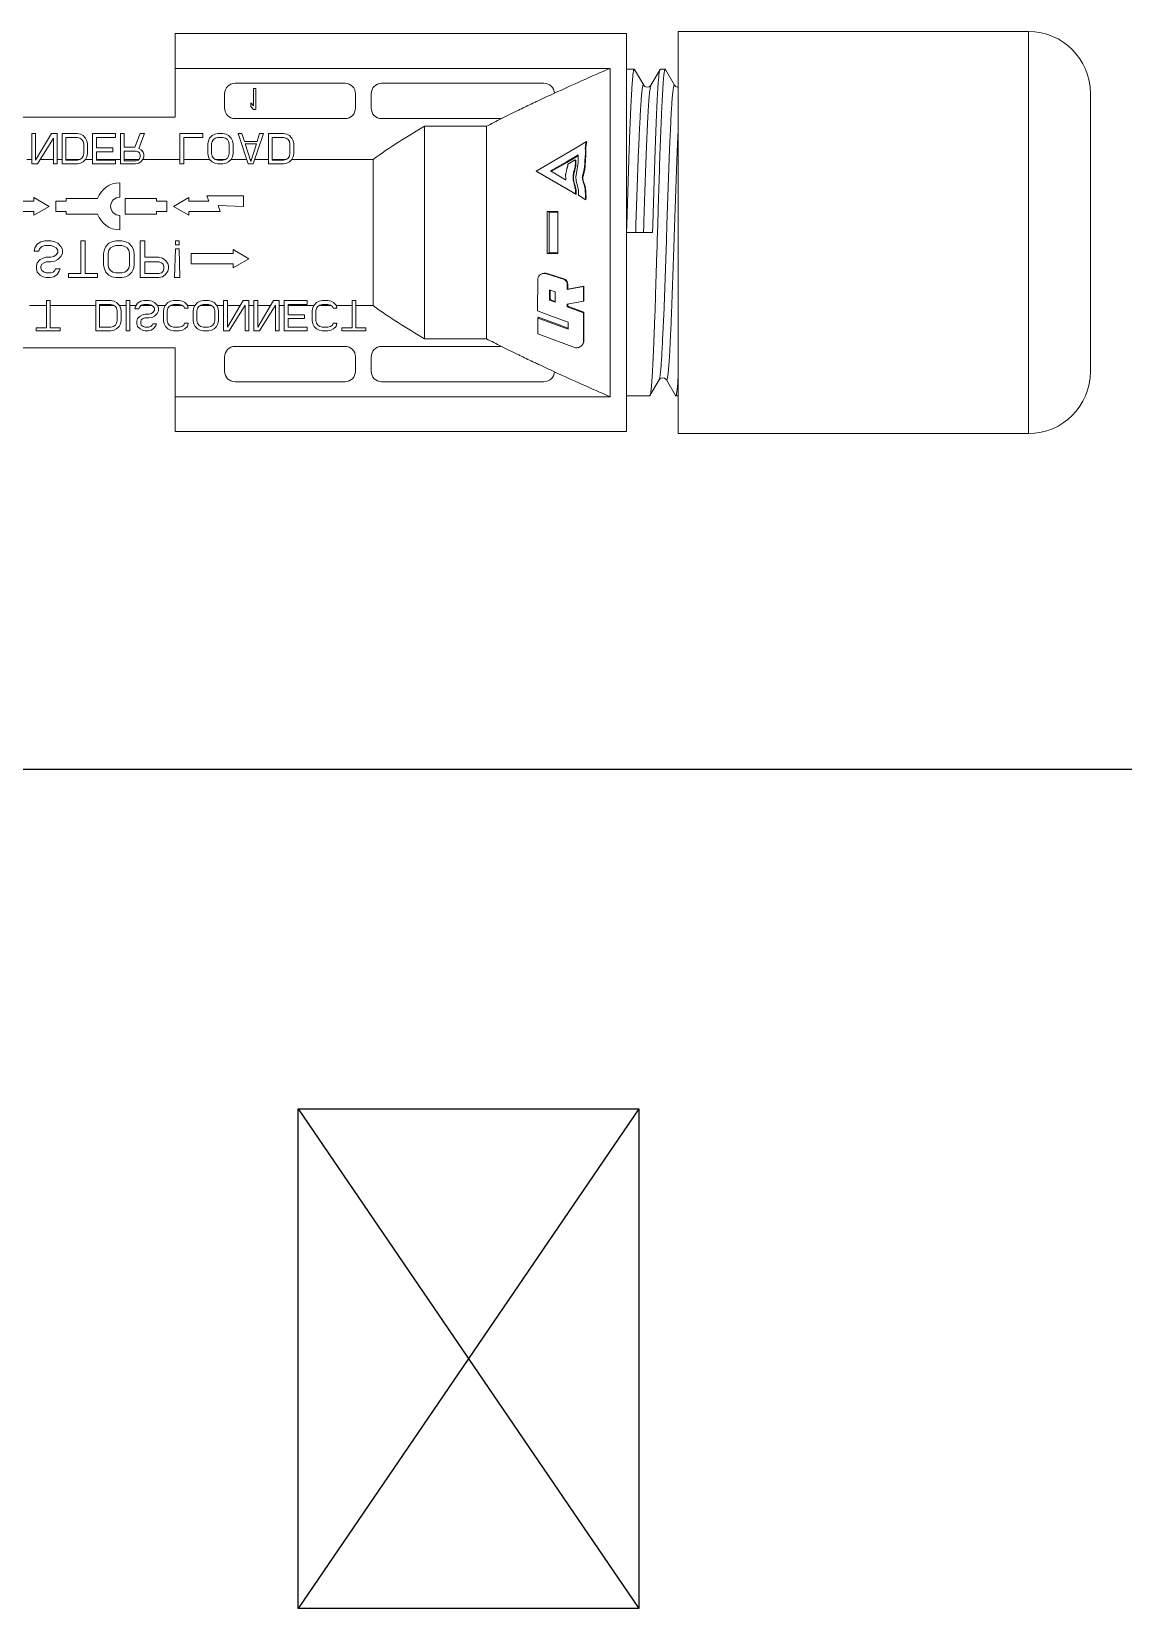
# Model space of a CAD drawing. Header units: millimetres. Extents: x 11482 to 13134, y 681 to 1782.
# Drawn here: x 12843.02 to 12868.85, y 1206.07 to 1243.37 of the extents above; entities that cross this region are included whole.
import ezdxf

# ---------------------------------------------------------------- set-up
doc = ezdxf.new("R2010")
doc.units = ezdxf.units.MM
doc.layers.add('_TCH_MASK', color=7, linetype='Continuous', lineweight=0)
doc.layers.add('图框_标题栏属性', color=1, linetype='Continuous', lineweight=0)

# ---------------------------------------------------------------- blocks, each defined once
blk = doc.blocks.new('4')
at = {"layer": '_TCH_MASK', "color": 7, "linetype": 'Continuous'}
for p, q in [((3390.447, 4300.528), (3400.971, 4300.528)), ((3388.108, 4298.19), (3388.108, 4284.938)), ((3403.309, 4298.19), (3403.309, 4284.938)), ((3388.108, 4284.938), (3403.309, 4284.938)), ((3389.531, 4284.938), (3389.531, 4284.85)), ((3389.54, 4284.84), (3389.531, 4284.85)), ((3389.54, 4284.84), (3390.139, 4284.493)), ((3401.28, 4284.805), (3401.279, 4284.806)), ((3401.879, 4284.459), (3401.28, 4284.805)), ((3390.14, 4284.221), (3389.54, 4283.874)), ((3390.14, 4284.493), (3390.139, 4284.493)), ((3390.14, 4284.221), (3390.14, 4284.221)), ((3395.709, 4284.158), (3395.416, 4284.149)), ((3395.709, 4284.158), (3396.002, 4284.167)), ((3396.002, 4283.98), (3395.709, 4283.971)), ((3395.709, 4283.971), (3395.709, 4282.989)), ((3401.28, 4283.908), (3401.879, 4284.255)), ((3401.887, 4284.451), (3401.879, 4284.46)), ((3401.887, 4284.263), (3401.879, 4284.254)), ((3401.887, 4284.45), (3401.887, 4284.264)), ((3389.54, 4283.875), (3389.531, 4283.864)), ((3389.531, 4283.864), (3389.531, 4282.989)), ((3401.878, 4283.291), (3401.279, 4283.637)), ((3388.186, 4282.989), (3388.186, 4265.917)), ((3403.231, 4282.989), (3388.186, 4282.989)), ((3395.713, 4282.989), (3396.002, 4282.998)), ((3396.002, 4282.998), (3398.874, 4283.088)), ((3401.887, 4283.281), (3401.878, 4283.291)), ((3401.887, 4283.281), (3401.887, 4282.989)), ((3403.231, 4282.989), (3403.231, 4265.917)), ((3389.501, 4282.365), (3389.501, 4265.917)), ((3389.501, 4282.365), (3401.917, 4282.365)), ((3401.917, 4265.917), (3401.917, 4282.366)), ((3391.881, 4279.639), (3391.353, 4281.062)), ((3391.576, 4281.375), (3391.543, 4281.355)), ((3392.677, 4281.355), (3391.543, 4281.355)), ((3391.576, 4281.375), (3392.7, 4281.375)), ((3392.7, 4281.375), (3392.677, 4281.355)), ((3392.677, 4281.355), (3392.904, 4280.745)), ((3392.926, 4280.765), (3392.7, 4281.375)), ((3392.996, 4280.745), (3393.109, 4281.355)), ((3393.129, 4281.375), (3393.109, 4281.355)), ((3393.664, 4281.355), (3393.109, 4281.355)), ((3393.129, 4281.375), (3393.68, 4281.375)), ((3393.664, 4281.355), (3393.551, 4280.745)), ((3393.569, 4280.765), (3393.68, 4281.375)), ((3393.68, 4281.375), (3393.664, 4281.355)), ((3396.943, 4281.447), (3396.952, 4281.427)), ((3397.116, 4281.169), (3396.952, 4281.427)), ((3397.116, 4281.169), (3397.3, 4281.169)), ((3397.152, 4281.078), (3397.163, 4281.058)), ((3397.193, 4281.006), (3397.163, 4281.058)), ((3397.181, 4281.028), (3398.013, 4279.59)), ((3398.032, 4279.57), (3397.193, 4281.006)), ((3397.476, 4281.137), (3397.3, 4281.169)), ((3397.648, 4281.08), (3397.476, 4281.137)), ((3397.81, 4281.064), (3397.648, 4281.08)), ((3397.952, 4281.091), (3397.81, 4281.064)), ((3398.361, 4281.153), (3397.952, 4281.091)), ((3398.866, 4280.991), (3398.032, 4279.57)), ((3398.463, 4281.046), (3398.298, 4280.763)), ((3398.649, 4281.164), (3398.361, 4281.153)), ((3398.525, 4281.01), (3398.361, 4280.726)), ((3398.385, 4280.712), (3398.551, 4280.995)), ((3398.441, 4281.066), (3398.463, 4281.046)), ((3398.614, 4281.163), (3398.525, 4281.01)), ((3398.551, 4280.995), (3398.649, 4281.164)), ((3399.146, 4281.469), (3398.866, 4280.991)), ((3399.119, 4281.489), (3399.146, 4281.469)), ((3392.052, 4280.776), (3392.319, 4280.776)), ((3392.052, 4280.776), (3392.474, 4279.639)), ((3392.502, 4279.659), (3392.089, 4280.776)), ((3392.552, 4280.149), (3392.319, 4280.776)), ((3392.926, 4280.765), (3392.904, 4280.745)), ((3392.904, 4280.745), (3392.996, 4280.745)), ((3393, 4280.765), (3392.926, 4280.765)), ((3393.569, 4280.765), (3393.551, 4280.745)), ((3393.731, 4280.745), (3393.551, 4280.745)), ((3393.569, 4280.765), (3393.747, 4280.765)), ((3393.747, 4280.765), (3393.731, 4280.745)), ((3393.943, 4280.657), (3393.929, 4280.637)), ((3393.929, 4280.637), (3394.146, 4279.963)), ((3394.159, 4279.983), (3393.943, 4280.657)), ((3396.501, 4280.385), (3394.917, 4280.385)), ((3394.917, 4280.385), (3394.917, 4279.989)), ((3394.939, 4280.056), (3394.939, 4280.385)), ((3396.479, 4280.385), (3396.479, 4280.056)), ((3396.501, 4279.989), (3396.501, 4280.385)), ((3397.706, 4280.682), (3398.036, 4280.113)), ((3398.361, 4280.726), (3398.021, 4280.139)), ((3398.036, 4280.113), (3398.385, 4280.712)), ((3390.066, 4273.728), (3390.066, 4279.866)), ((3392.748, 4279.621), (3392.552, 4280.149)), ((3393.075, 4280.29), (3393.468, 4280.292)), ((3393.075, 4280.29), (3393.153, 4280.08)), ((3393.174, 4280.1), (3393.104, 4280.29)), ((3393.174, 4280.1), (3393.153, 4280.08)), ((3393.536, 4280.08), (3393.153, 4280.08)), ((3393.174, 4280.1), (3393.53, 4280.1)), ((3393.536, 4280.08), (3393.468, 4280.292)), ((3394.123, 4279.74), (3394.136, 4279.759)), ((3394.159, 4279.983), (3394.146, 4279.963)), ((3394.917, 4279.989), (3394.939, 4280.056)), ((3394.917, 4279.989), (3396.501, 4279.989)), ((3396.479, 4280.056), (3394.939, 4280.056)), ((3396.479, 4280.056), (3396.501, 4279.989)), ((3401.352, 4279.866), (3401.352, 4273.728)), ((3391.881, 4279.639), (3392.474, 4279.639)), ((3392.502, 4279.659), (3392.474, 4279.639)), ((3393.958, 4279.634), (3392.748, 4279.621)), ((3391.402, 4278.255), (3391.402, 4273.728)), ((3400.015, 4273.728), (3400.015, 4278.255)), ((3391.692, 4275.35), (3391.692, 4277.688)), ((3399.725, 4277.688), (3391.692, 4277.688)), ((3399.725, 4277.688), (3399.725, 4275.35)), ((3391.692, 4275.35), (3399.725, 4275.35)), ((3391.006, 4273.332), (3390.462, 4273.332)), ((3392.948, 4272.75), (3392.948, 4273.401)), ((3398.471, 4273.401), (3392.948, 4273.401)), ((3398.471, 4273.402), (3398.471, 4270.332)), ((3400.956, 4273.332), (3400.411, 4273.332)), ((3390.462, 4272.738), (3391.006, 4272.738)), ((3391.988, 4273.133), (3391.988, 4272.224)), ((3392.11, 4273.133), (3391.988, 4273.133)), ((3392.11, 4272.75), (3392.11, 4273.133)), ((3393.136, 4272.75), (3392.11, 4272.75)), ((3392.11, 4272.224), (3392.11, 4272.607)), ((3392.11, 4272.607), (3393.136, 4272.607)), ((3392.948, 4272.012), (3392.948, 4272.607)), ((3393.136, 4272.607), (3393.136, 4272.75)), ((3400.411, 4272.738), (3400.956, 4272.738)), ((3390.066, 4268.184), (3390.066, 4272.342)), ((3391.402, 4272.342), (3391.402, 4268.184)), ((3391.988, 4272.224), (3392.11, 4272.224)), ((3392.061, 4271.913), (3392.159, 4272.009)), ((3392.159, 4272.009), (3392.281, 4272.033)), ((3392.281, 4271.889), (3392.281, 4272.033)), ((3392.843, 4272.033), (3392.843, 4271.889)), ((3392.843, 4272.033), (3392.965, 4272.009)), ((3392.965, 4272.009), (3393.063, 4271.913)), ((3400.015, 4268.184), (3400.015, 4272.342)), ((3401.352, 4272.342), (3401.352, 4268.184)), ((3391.988, 4271.698), (3392.012, 4271.817)), ((3391.988, 4271.698), (3391.988, 4271.482)), ((3392.012, 4271.363), (3391.988, 4271.482)), ((3392.012, 4271.817), (3392.061, 4271.913)), ((3392.159, 4271.793), (3392.135, 4271.698)), ((3392.135, 4271.482), (3392.135, 4271.698)), ((3392.135, 4271.482), (3392.159, 4271.387)), ((3392.208, 4271.865), (3392.159, 4271.793)), ((3392.281, 4271.889), (3392.208, 4271.865)), ((3392.917, 4271.865), (3392.843, 4271.889)), ((3392.965, 4271.793), (3392.917, 4271.865)), ((3392.948, 4271.36), (3392.948, 4271.819)), ((3392.99, 4271.698), (3392.965, 4271.793)), ((3392.965, 4271.387), (3392.99, 4271.482)), ((3392.99, 4271.698), (3392.99, 4271.482)), ((3393.063, 4271.913), (3393.112, 4271.817)), ((3393.112, 4271.817), (3393.136, 4271.698)), ((3393.136, 4271.482), (3393.112, 4271.363)), ((3393.136, 4271.482), (3393.136, 4271.698)), ((3391.988, 4270.908), (3391.988, 4270.047)), ((3392.135, 4270.908), (3391.988, 4270.908)), ((3392.061, 4271.267), (3392.012, 4271.363)), ((3392.159, 4271.171), (3392.061, 4271.267)), ((3392.135, 4270.19), (3392.135, 4270.908)), ((3392.159, 4271.387), (3392.208, 4271.315)), ((3392.257, 4271.123), (3392.159, 4271.171)), ((3392.208, 4271.315), (3392.281, 4271.267)), ((3392.379, 4271.099), (3392.257, 4271.123)), ((3392.281, 4271.267), (3392.379, 4271.243)), ((3392.745, 4271.243), (3392.379, 4271.243)), ((3392.379, 4271.099), (3392.745, 4271.099)), ((3392.452, 4270.812), (3392.452, 4270.19)), ((3392.599, 4270.812), (3392.452, 4270.812)), ((3392.599, 4270.19), (3392.599, 4270.812)), ((3392.745, 4271.243), (3392.843, 4271.267)), ((3392.868, 4271.123), (3392.745, 4271.099)), ((3392.843, 4271.267), (3392.917, 4271.315)), ((3392.965, 4271.171), (3392.868, 4271.123)), ((3392.917, 4271.315), (3392.965, 4271.387)), ((3392.948, 4270.19), (3392.948, 4271.162)), ((3393.063, 4271.267), (3392.965, 4271.171)), ((3392.99, 4270.908), (3392.99, 4270.19)), ((3393.136, 4270.908), (3392.99, 4270.908)), ((3393.112, 4271.363), (3393.063, 4271.267)), ((3393.136, 4270.047), (3393.136, 4270.908)), ((3398.327, 4270.142), (3398.376, 4270.238)), ((3398.376, 4270.238), (3398.473, 4270.333)), ((3398.473, 4270.333), (3398.571, 4270.381)), ((3398.595, 4270.238), (3398.522, 4270.19)), ((3398.571, 4270.381), (3398.693, 4270.405)), ((3398.693, 4270.261), (3398.595, 4270.238)), ((3399.06, 4270.405), (3398.693, 4270.405)), ((3398.693, 4270.261), (3399.06, 4270.261)), ((3399.06, 4270.405), (3399.182, 4270.381)), ((3399.157, 4270.238), (3399.06, 4270.261)), ((3399.231, 4270.19), (3399.157, 4270.238)), ((3399.182, 4270.381), (3399.28, 4270.333)), ((3399.28, 4270.333), (3399.377, 4270.238)), ((3399.377, 4270.238), (3399.426, 4270.142)), ((3391.988, 4270.047), (3393.136, 4270.047)), ((3391.988, 4269.855), (3391.988, 4269.712)), ((3393.136, 4269.855), (3391.988, 4269.855)), ((3391.988, 4269.114), (3392.965, 4269.712)), ((3391.988, 4269.712), (3392.965, 4269.712)), ((3392.452, 4270.19), (3392.135, 4270.19)), ((3393.136, 4269.64), (3392.135, 4269.042)), ((3392.99, 4270.19), (3392.599, 4270.19)), ((3392.948, 4269.855), (3392.948, 4270.047)), ((3393.136, 4269.64), (3393.136, 4269.855)), ((3398.302, 4270.022), (3398.327, 4270.142)), ((3398.302, 4270.022), (3398.302, 4269.448)), ((3398.473, 4270.118), (3398.449, 4270.022)), ((3398.449, 4269.592), (3398.449, 4270.022)), ((3398.47, 4270.106), (3398.47, 4269.592)), ((3398.522, 4270.19), (3398.473, 4270.118)), ((3399.28, 4270.118), (3399.231, 4270.19)), ((3399.304, 4270.022), (3399.28, 4270.118)), ((3399.304, 4270.022), (3399.304, 4269.592)), ((3399.426, 4270.142), (3399.451, 4270.022)), ((3399.451, 4269.448), (3399.451, 4270.022)), ((3391.988, 4269.114), (3391.988, 4268.898)), ((3393.136, 4269.042), (3392.135, 4269.042)), ((3392.948, 4269.042), (3392.948, 4269.527)), ((3393.136, 4268.898), (3393.136, 4269.042)), ((3398.302, 4269.448), (3399.451, 4269.448)), ((3398.302, 4268.874), (3399.451, 4269.257)), ((3399.304, 4269.592), (3398.449, 4269.592)), ((3398.47, 4269.448), (3398.47, 4268.93)), ((3399.451, 4269.113), (3399.157, 4269.017)), ((3399.157, 4268.539), (3399.157, 4269.017)), ((3399.451, 4269.113), (3399.451, 4269.257)), ((3391.988, 4268.898), (3393.136, 4268.898)), ((3391.988, 4268.707), (3391.988, 4268.563)), ((3393.136, 4268.707), (3391.988, 4268.707)), ((3391.988, 4267.965), (3392.965, 4268.563)), ((3391.988, 4268.563), (3392.965, 4268.563)), ((3393.136, 4268.492), (3392.135, 4267.893)), ((3392.948, 4268.707), (3392.948, 4268.898)), ((3393.136, 4268.492), (3393.136, 4268.707)), ((3394.377, 4268.109), (3394.719, 4268.702)), ((3394.719, 4268.702), (3395.061, 4268.109)), ((3396.732, 4267.543), (3396.699, 4268.505)), ((3397.095, 4268.505), (3396.699, 4268.505)), ((3397.095, 4267.119), (3397.095, 4268.505)), ((3398.302, 4268.874), (3398.302, 4268.682)), ((3399.451, 4268.3), (3398.302, 4268.682)), ((3399.06, 4268.993), (3398.4, 4268.778)), ((3398.4, 4268.778), (3399.06, 4268.563)), ((3398.47, 4268.801), (3398.47, 4268.755)), ((3398.471, 4268.626), (3398.471, 4268.035)), ((3399.06, 4268.993), (3399.06, 4268.563)), ((3399.157, 4268.539), (3399.451, 4268.443)), ((3399.451, 4268.3), (3399.451, 4268.443)), ((3400.362, 4268.976), (3400.362, 4268.877)), ((3401.154, 4268.976), (3400.362, 4268.976)), ((3400.48, 4268.778), (3400.362, 4268.877)), ((3400.48, 4268.778), (3400.615, 4268.778)), ((3400.497, 4268.877), (3400.615, 4268.778)), ((3400.497, 4268.877), (3401.154, 4268.877)), ((3401.154, 4268.877), (3401.154, 4268.976)), ((3391.988, 4267.965), (3391.988, 4267.75)), ((3393.136, 4267.893), (3392.135, 4267.893)), ((3392.948, 4267.893), (3392.948, 4268.379)), ((3393.136, 4267.75), (3393.136, 4267.893)), ((3394.377, 4268.109), (3394.521, 4268.109)), ((3394.521, 4268.109), (3394.521, 4266.525)), ((3394.917, 4266.525), (3394.917, 4268.109)), ((3394.917, 4268.109), (3395.061, 4268.109)), ((3398.302, 4267.725), (3398.327, 4267.845)), ((3398.327, 4267.845), (3398.376, 4267.941)), ((3398.376, 4267.941), (3398.473, 4268.036)), ((3398.473, 4267.821), (3398.449, 4267.725)), ((3398.473, 4268.036), (3398.571, 4268.084)), ((3398.522, 4267.893), (3398.473, 4267.821)), ((3398.595, 4267.941), (3398.522, 4267.893)), ((3398.571, 4268.084), (3398.693, 4268.108)), ((3398.693, 4267.965), (3398.595, 4267.941)), ((3399.06, 4268.108), (3398.693, 4268.108)), ((3398.693, 4267.965), (3399.06, 4267.965)), ((3399.06, 4268.108), (3399.182, 4268.084)), ((3399.157, 4267.941), (3399.06, 4267.965)), ((3399.231, 4267.893), (3399.157, 4267.941)), ((3399.182, 4268.084), (3399.28, 4268.036)), ((3399.28, 4267.821), (3399.231, 4267.893)), ((3399.28, 4268.036), (3399.377, 4267.941)), ((3399.304, 4267.725), (3399.28, 4267.821)), ((3399.377, 4267.941), (3399.426, 4267.845)), ((3399.426, 4267.845), (3399.451, 4267.725)), ((3391.006, 4267.788), (3390.462, 4267.788)), ((3391.988, 4267.75), (3393.136, 4267.75)), ((3391.988, 4267.176), (3392.012, 4267.295)), ((3392.012, 4267.295), (3392.061, 4267.391)), ((3392.061, 4267.391), (3392.159, 4267.487)), ((3392.159, 4267.271), (3392.135, 4267.176)), ((3392.159, 4267.487), (3392.257, 4267.535)), ((3392.208, 4267.343), (3392.159, 4267.271)), ((3392.281, 4267.391), (3392.208, 4267.343)), ((3392.257, 4267.535), (3392.379, 4267.559)), ((3392.379, 4267.415), (3392.281, 4267.391)), ((3392.745, 4267.559), (3392.379, 4267.559)), ((3392.379, 4267.415), (3392.745, 4267.415)), ((3392.745, 4267.559), (3392.868, 4267.535)), ((3392.843, 4267.391), (3392.745, 4267.415)), ((3392.917, 4267.343), (3392.843, 4267.391)), ((3392.868, 4267.535), (3392.965, 4267.487)), ((3392.965, 4267.271), (3392.917, 4267.343)), ((3392.948, 4267.495), (3392.948, 4267.75)), ((3392.948, 4266.862), (3392.948, 4267.298)), ((3392.965, 4267.487), (3393.063, 4267.391)), ((3392.99, 4267.176), (3392.965, 4267.271)), ((3393.063, 4267.391), (3393.112, 4267.295)), ((3393.112, 4267.295), (3393.136, 4267.176)), ((3396.501, 4267.627), (3396.501, 4266.439)), ((3396.501, 4267.627), (3396.732, 4267.543)), ((3398.302, 4267.725), (3398.302, 4267.534)), ((3398.327, 4267.414), (3398.302, 4267.534)), ((3398.376, 4267.319), (3398.327, 4267.414)), ((3398.473, 4267.223), (3398.376, 4267.319)), ((3398.449, 4267.534), (3398.449, 4267.725)), ((3398.449, 4267.534), (3398.473, 4267.438)), ((3398.47, 4267.809), (3398.47, 4267.45)), ((3398.471, 4267.225), (3398.471, 4266.242)), ((3398.473, 4267.438), (3398.522, 4267.367)), ((3398.522, 4267.367), (3398.595, 4267.319)), ((3398.595, 4267.319), (3398.693, 4267.295)), ((3399.06, 4267.295), (3398.693, 4267.295)), ((3399.06, 4267.295), (3399.157, 4267.319)), ((3399.157, 4267.319), (3399.231, 4267.367)), ((3399.231, 4267.367), (3399.28, 4267.438)), ((3399.28, 4267.438), (3399.304, 4267.534)), ((3399.377, 4267.319), (3399.28, 4267.223)), ((3399.304, 4267.725), (3399.304, 4267.534)), ((3399.426, 4267.414), (3399.377, 4267.319)), ((3399.451, 4267.534), (3399.426, 4267.414)), ((3399.451, 4267.534), (3399.451, 4267.725)), ((3400.956, 4267.788), (3400.411, 4267.788)), ((3391.988, 4267.176), (3391.988, 4266.984)), ((3392.012, 4266.865), (3391.988, 4266.984)), ((3392.061, 4266.769), (3392.012, 4266.865)), ((3392.159, 4266.673), (3392.061, 4266.769)), ((3392.135, 4266.984), (3392.135, 4267.176)), ((3392.135, 4266.984), (3392.159, 4266.889)), ((3392.159, 4266.889), (3392.208, 4266.817)), ((3392.257, 4266.625), (3392.159, 4266.673)), ((3392.208, 4266.817), (3392.281, 4266.769)), ((3392.281, 4266.769), (3392.379, 4266.745)), ((3392.745, 4266.745), (3392.379, 4266.745)), ((3392.745, 4266.745), (3392.843, 4266.769)), ((3392.843, 4266.769), (3392.917, 4266.817)), ((3392.965, 4266.673), (3392.868, 4266.625)), ((3392.917, 4266.817), (3392.965, 4266.889)), ((3392.948, 4266.39), (3392.948, 4266.665)), ((3392.965, 4266.889), (3392.99, 4266.984)), ((3393.063, 4266.769), (3392.965, 4266.673)), ((3392.99, 4267.176), (3392.99, 4266.984)), ((3393.112, 4266.865), (3393.063, 4266.769)), ((3393.136, 4266.984), (3393.112, 4266.865)), ((3393.136, 4266.984), (3393.136, 4267.176)), ((3396.897, 4266.439), (3396.897, 4267.192)), ((3397.095, 4267.119), (3396.897, 4267.192)), ((3398.571, 4267.175), (3398.473, 4267.223)), ((3398.693, 4267.151), (3398.571, 4267.175)), ((3398.693, 4267.151), (3399.06, 4267.151)), ((3399.182, 4267.175), (3399.06, 4267.151)), ((3399.28, 4267.223), (3399.182, 4267.175)), ((3399.304, 4266.96), (3399.304, 4266.242)), ((3399.451, 4266.96), (3399.304, 4266.96)), ((3399.451, 4266.099), (3399.451, 4266.96)), ((3391.988, 4266.075), (3392.012, 4266.195)), ((3391.988, 4266.075), (3391.988, 4265.86)), ((3392.012, 4266.195), (3392.061, 4266.291)), ((3392.061, 4266.291), (3392.159, 4266.386)), ((3392.159, 4266.171), (3392.135, 4266.075)), ((3392.135, 4265.86), (3392.135, 4266.075)), ((3392.159, 4266.386), (3392.281, 4266.41)), ((3392.208, 4266.243), (3392.159, 4266.171)), ((3392.281, 4266.267), (3392.208, 4266.243)), ((3392.379, 4266.602), (3392.257, 4266.625)), ((3392.281, 4266.267), (3392.281, 4266.41)), ((3392.379, 4266.602), (3392.745, 4266.602)), ((3392.868, 4266.625), (3392.745, 4266.602)), ((3392.843, 4266.41), (3392.843, 4266.267)), ((3392.843, 4266.41), (3392.965, 4266.386)), ((3392.917, 4266.243), (3392.843, 4266.267)), ((3392.965, 4266.171), (3392.917, 4266.243)), ((3392.948, 4265.738), (3392.948, 4266.197)), ((3392.965, 4266.386), (3393.063, 4266.291)), ((3392.99, 4266.075), (3392.965, 4266.171)), ((3392.99, 4266.075), (3392.99, 4265.86)), ((3393.063, 4266.291), (3393.112, 4266.195)), ((3393.112, 4266.195), (3393.136, 4266.075)), ((3393.136, 4265.86), (3393.136, 4266.075)), ((3394.006, 4266.101), (3394.006, 4265.898)), ((3394.006, 4266.101), (3395.097, 4266.072)), ((3394.521, 4266.525), (3394.917, 4266.525)), ((3395.097, 4265.927), (3395.097, 4266.072)), ((3395.245, 4266.072), (3395.245, 4265.927)), ((3395.392, 4266.072), (3395.245, 4266.072)), ((3395.392, 4265.927), (3395.392, 4266.072)), ((3396.699, 4265.856), (3396.362, 4266.439)), ((3396.501, 4266.439), (3396.362, 4266.439)), ((3397.035, 4266.439), (3396.699, 4265.856)), ((3397.035, 4266.439), (3396.897, 4266.439)), ((3398.302, 4266.242), (3398.302, 4266.099)), ((3399.304, 4266.242), (3398.302, 4266.242)), ((3398.302, 4266.099), (3399.451, 4266.099)), ((3398.47, 4266.099), (3398.47, 4264.691)), ((3388.186, 4265.917), (3391.344, 4265.917)), ((3391.344, 4259.993), (3391.344, 4265.917)), ((3392.012, 4265.74), (3391.988, 4265.86)), ((3392.061, 4265.645), (3392.012, 4265.74)), ((3392.159, 4265.549), (3392.061, 4265.645)), ((3392.135, 4265.86), (3392.159, 4265.764)), ((3392.159, 4265.764), (3392.208, 4265.692)), ((3392.257, 4265.501), (3392.159, 4265.549)), ((3392.208, 4265.692), (3392.281, 4265.645)), ((3392.379, 4265.477), (3392.257, 4265.501)), ((3392.281, 4265.645), (3392.379, 4265.621)), ((3392.745, 4265.621), (3392.379, 4265.621)), ((3392.379, 4265.477), (3392.745, 4265.477)), ((3392.745, 4265.621), (3392.843, 4265.645)), ((3392.868, 4265.501), (3392.745, 4265.477)), ((3392.843, 4265.645), (3392.917, 4265.692)), ((3392.965, 4265.549), (3392.868, 4265.501)), ((3392.917, 4265.692), (3392.965, 4265.764)), ((3392.948, 4265.247), (3392.948, 4265.54)), ((3392.965, 4265.764), (3392.99, 4265.86)), ((3393.063, 4265.645), (3392.965, 4265.549)), ((3393.112, 4265.74), (3393.063, 4265.645)), ((3393.136, 4265.86), (3393.112, 4265.74)), ((3395.097, 4265.927), (3394.006, 4265.898)), ((3394.006, 4265.292), (3394.036, 4265.436)), ((3394.036, 4265.436), (3394.124, 4265.552)), ((3394.124, 4265.552), (3394.242, 4265.639)), ((3394.242, 4265.465), (3394.183, 4265.408)), ((3394.242, 4265.639), (3394.33, 4265.667)), ((3394.33, 4265.494), (3394.242, 4265.465)), ((3394.448, 4265.667), (3394.33, 4265.667)), ((3394.33, 4265.494), (3394.419, 4265.494)), ((3394.507, 4265.465), (3394.419, 4265.494)), ((3394.448, 4265.667), (3394.537, 4265.639)), ((3394.566, 4265.408), (3394.507, 4265.465)), ((3394.537, 4265.639), (3394.655, 4265.552)), ((3394.655, 4265.552), (3394.743, 4265.436)), ((3394.743, 4265.436), (3394.773, 4265.292)), ((3395.245, 4265.927), (3395.392, 4265.927)), ((3396.501, 4265.608), (3396.501, 4265.212)), ((3396.897, 4265.608), (3396.501, 4265.608)), ((3396.897, 4265.212), (3396.897, 4265.608)), ((3400.074, 4265.917), (3400.074, 4259.993)), ((3400.074, 4265.917), (3403.231, 4265.917)), ((3391.988, 4264.903), (3392.012, 4265.022)), ((3391.988, 4264.903), (3391.988, 4264.783)), ((3392.012, 4265.022), (3392.086, 4265.118)), ((3392.086, 4265.118), (3392.184, 4265.19)), ((3392.159, 4264.999), (3392.135, 4264.927)), ((3392.135, 4264.783), (3392.135, 4264.927)), ((3392.208, 4265.046), (3392.159, 4264.999)), ((3392.184, 4265.19), (3392.257, 4265.214)), ((3392.257, 4265.07), (3392.208, 4265.046)), ((3392.257, 4265.07), (3392.257, 4265.214)), ((3392.477, 4264.927), (3392.501, 4265.046)), ((3392.477, 4264.927), (3392.477, 4264.783)), ((3392.501, 4265.046), (3392.55, 4265.142)), ((3392.55, 4265.142), (3392.648, 4265.238)), ((3392.648, 4265.022), (3392.623, 4264.927)), ((3392.623, 4264.783), (3392.623, 4264.927)), ((3392.648, 4265.238), (3392.745, 4265.286)), ((3392.697, 4265.094), (3392.648, 4265.022)), ((3392.77, 4265.142), (3392.697, 4265.094)), ((3392.868, 4265.286), (3392.745, 4265.286)), ((3392.77, 4265.142), (3392.843, 4265.142)), ((3392.917, 4265.094), (3392.843, 4265.142)), ((3392.868, 4265.286), (3392.965, 4265.238)), ((3392.965, 4265.022), (3392.917, 4265.094)), ((3392.948, 4264.622), (3392.948, 4265.049)), ((3392.965, 4265.238), (3393.063, 4265.142)), ((3392.99, 4264.927), (3392.965, 4265.022)), ((3392.99, 4264.927), (3392.99, 4264.735)), ((3393.063, 4265.142), (3393.112, 4265.046)), ((3393.112, 4265.046), (3393.136, 4264.927)), ((3393.136, 4264.735), (3393.136, 4264.927)), ((3394.006, 4265.292), (3394.006, 4264.599)), ((3394.183, 4265.408), (3394.154, 4265.321)), ((3394.154, 4264.772), (3394.154, 4265.321)), ((3394.596, 4265.321), (3394.566, 4265.408)), ((3394.596, 4265.321), (3394.596, 4264.772)), ((3394.773, 4264.772), (3394.773, 4265.292)), ((3396.402, 4265.212), (3396.402, 4264.024)), ((3396.501, 4265.212), (3396.402, 4265.212)), ((3396.996, 4265.212), (3396.897, 4265.212)), ((3396.996, 4264.024), (3396.996, 4265.212)), ((3392.012, 4264.688), (3391.988, 4264.783)), ((3392.061, 4264.592), (3392.012, 4264.688)), ((3392.159, 4264.496), (3392.061, 4264.592)), ((3392.135, 4264.783), (3392.159, 4264.711)), ((3392.159, 4264.711), (3392.208, 4264.64)), ((3392.257, 4264.472), (3392.159, 4264.496)), ((3392.208, 4264.64), (3392.281, 4264.616)), ((3392.257, 4264.472), (3392.355, 4264.472)), ((3392.33, 4264.616), (3392.281, 4264.616)), ((3392.33, 4264.616), (3392.403, 4264.64)), ((3392.452, 4264.496), (3392.355, 4264.472)), ((3392.403, 4264.64), (3392.452, 4264.711)), ((3392.452, 4264.711), (3392.477, 4264.783)), ((3392.55, 4264.592), (3392.452, 4264.496)), ((3392.599, 4264.688), (3392.55, 4264.592)), ((3392.623, 4264.783), (3392.599, 4264.688)), ((3392.819, 4264.544), (3392.892, 4264.568)), ((3392.819, 4264.544), (3392.819, 4264.4)), ((3392.917, 4264.424), (3392.819, 4264.4)), ((3392.892, 4264.568), (3392.965, 4264.64)), ((3393.039, 4264.496), (3392.917, 4264.424)), ((3392.948, 4264.209), (3392.948, 4264.443)), ((3392.965, 4264.64), (3392.99, 4264.735)), ((3393.112, 4264.616), (3393.039, 4264.496)), ((3393.136, 4264.735), (3393.112, 4264.616)), ((3394.006, 4264.599), (3395.392, 4264.599)), ((3394.095, 4264.166), (3394.212, 4264.281)), ((3394.596, 4264.772), (3394.154, 4264.772)), ((3394.212, 4264.281), (3394.33, 4264.339)), ((3394.33, 4264.339), (3394.478, 4264.368)), ((3394.92, 4264.368), (3394.478, 4264.368)), ((3395.392, 4264.772), (3394.773, 4264.772)), ((3394.92, 4264.368), (3395.068, 4264.339)), ((3395.068, 4264.339), (3395.186, 4264.281)), ((3395.186, 4264.281), (3395.304, 4264.166)), ((3395.392, 4264.599), (3395.392, 4264.772)), ((3398.302, 4264.424), (3398.327, 4264.543)), ((3398.302, 4264.424), (3398.302, 4263.85)), ((3398.327, 4264.543), (3398.4, 4264.639)), ((3398.4, 4264.639), (3398.498, 4264.711)), ((3398.449, 4264.519), (3398.424, 4264.448)), ((3398.424, 4263.993), (3398.424, 4264.448)), ((3398.498, 4264.567), (3398.449, 4264.519)), ((3398.47, 4264.54), (3398.47, 4263.993)), ((3398.498, 4264.711), (3398.571, 4264.735)), ((3398.571, 4264.591), (3398.498, 4264.567)), ((3398.669, 4264.735), (3398.571, 4264.735)), ((3398.571, 4264.591), (3398.644, 4264.591)), ((3398.718, 4264.567), (3398.644, 4264.591)), ((3398.669, 4264.735), (3398.742, 4264.711)), ((3398.766, 4264.519), (3398.718, 4264.567)), ((3398.742, 4264.711), (3398.84, 4264.639)), ((3398.791, 4264.448), (3398.766, 4264.519)), ((3398.791, 4264.448), (3398.791, 4263.993)), ((3398.84, 4264.639), (3398.889, 4264.543)), ((3398.889, 4264.543), (3399.451, 4264.759)), ((3399.451, 4264.591), (3398.937, 4264.4)), ((3398.937, 4263.993), (3398.937, 4264.4)), ((3399.451, 4264.591), (3399.451, 4264.759)), ((3391.988, 4264.209), (3391.988, 4264.065)), ((3393.136, 4264.209), (3391.988, 4264.209)), ((3391.988, 4264.065), (3393.136, 4264.065)), ((3392.012, 4263.611), (3392.061, 4263.707)), ((3392.061, 4263.707), (3392.159, 4263.802)), ((3392.159, 4263.802), (3392.257, 4263.85)), ((3392.208, 4263.659), (3392.159, 4263.587)), ((3392.281, 4263.707), (3392.208, 4263.659)), ((3392.257, 4263.85), (3392.379, 4263.874)), ((3392.379, 4263.731), (3392.281, 4263.707)), ((3392.745, 4263.874), (3392.379, 4263.874)), ((3392.379, 4263.731), (3392.745, 4263.731)), ((3392.745, 4263.874), (3392.868, 4263.85)), ((3392.843, 4263.707), (3392.745, 4263.731)), ((3392.917, 4263.659), (3392.843, 4263.707)), ((3392.868, 4263.85), (3392.965, 4263.802)), ((3392.965, 4263.587), (3392.917, 4263.659)), ((3392.948, 4263.811), (3392.948, 4264.065)), ((3392.965, 4263.802), (3393.063, 4263.707)), ((3393.063, 4263.707), (3393.112, 4263.611)), ((3393.136, 4264.065), (3393.136, 4264.209)), ((3394.006, 4263.906), (3394.036, 4264.05)), ((3394.006, 4263.906), (3394.006, 4263.675)), ((3394.036, 4263.531), (3394.006, 4263.675)), ((3394.036, 4264.05), (3394.095, 4264.166)), ((3394.212, 4264.022), (3394.183, 4263.906)), ((3394.183, 4263.675), (3394.183, 4263.906)), ((3394.183, 4263.675), (3394.212, 4263.56)), ((3394.271, 4264.108), (3394.212, 4264.022)), ((3394.36, 4264.166), (3394.271, 4264.108)), ((3394.478, 4264.195), (3394.36, 4264.166)), ((3394.478, 4264.195), (3394.92, 4264.195)), ((3395.038, 4264.166), (3394.92, 4264.195)), ((3395.127, 4264.108), (3395.038, 4264.166)), ((3395.186, 4264.022), (3395.127, 4264.108)), ((3395.215, 4263.906), (3395.186, 4264.022)), ((3395.186, 4263.56), (3395.215, 4263.675)), ((3395.215, 4263.906), (3395.215, 4263.675)), ((3395.304, 4264.166), (3395.363, 4264.05)), ((3395.363, 4264.05), (3395.392, 4263.906)), ((3395.392, 4263.675), (3395.363, 4263.531)), ((3395.392, 4263.675), (3395.392, 4263.906)), ((3396.352, 4263.826), (3395.808, 4263.826)), ((3396.402, 4264.024), (3396.996, 4264.024)), ((3397.59, 4263.826), (3397.045, 4263.826)), ((3398.302, 4263.85), (3399.451, 4263.85)), ((3398.302, 4263.658), (3398.302, 4262.797)), ((3398.449, 4263.658), (3398.302, 4263.658)), ((3398.791, 4263.993), (3398.424, 4263.993)), ((3398.449, 4262.94), (3398.449, 4263.658)), ((3398.47, 4263.85), (3398.47, 4262.94)), ((3399.451, 4263.993), (3398.937, 4263.993)), ((3399.304, 4263.658), (3399.304, 4262.94)), ((3399.451, 4263.658), (3399.304, 4263.658)), ((3399.451, 4263.85), (3399.451, 4263.993)), ((3399.451, 4262.797), (3399.451, 4263.658)), ((3391.988, 4263.491), (3392.012, 4263.611)), ((3391.988, 4263.491), (3391.988, 4262.917)), ((3392.159, 4263.587), (3392.135, 4263.491)), ((3392.135, 4263.061), (3392.135, 4263.491)), ((3392.99, 4263.061), (3392.135, 4263.061)), ((3392.948, 4263.061), (3392.948, 4263.613)), ((3392.99, 4263.491), (3392.965, 4263.587)), ((3392.99, 4263.491), (3392.99, 4263.061)), ((3393.112, 4263.611), (3393.136, 4263.491)), ((3393.136, 4262.917), (3393.136, 4263.491)), ((3394.095, 4263.415), (3394.036, 4263.531)), ((3394.212, 4263.3), (3394.095, 4263.415)), ((3394.212, 4263.56), (3394.271, 4263.473)), ((3394.33, 4263.242), (3394.212, 4263.3)), ((3394.271, 4263.473), (3394.36, 4263.415)), ((3394.478, 4263.213), (3394.33, 4263.242)), ((3394.36, 4263.415), (3394.478, 4263.386)), ((3394.92, 4263.386), (3394.478, 4263.386)), ((3394.478, 4263.213), (3394.92, 4263.213)), ((3394.92, 4263.386), (3395.038, 4263.415)), ((3395.068, 4263.242), (3394.92, 4263.213)), ((3395.038, 4263.415), (3395.127, 4263.473)), ((3395.186, 4263.3), (3395.068, 4263.242)), ((3395.127, 4263.473), (3395.186, 4263.56)), ((3395.304, 4263.415), (3395.186, 4263.3)), ((3395.363, 4263.531), (3395.304, 4263.415)), ((3398.766, 4263.562), (3398.766, 4262.94)), ((3398.913, 4263.562), (3398.766, 4263.562)), ((3398.913, 4262.94), (3398.913, 4263.562)), ((3391.988, 4262.917), (3393.136, 4262.917)), ((3392.948, 4261.194), (3392.948, 4262.917)), ((3394.006, 4262.982), (3394.006, 4261.885)), ((3394.154, 4262.982), (3394.006, 4262.982)), ((3394.154, 4262.52), (3394.154, 4262.982)), ((3395.392, 4262.52), (3394.154, 4262.52)), ((3395.392, 4262.347), (3395.392, 4262.52)), ((3396.402, 4262.986), (3396.402, 4261.798)), ((3396.996, 4261.798), (3396.996, 4262.986)), ((3398.302, 4262.797), (3399.451, 4262.797)), ((3398.376, 4262.438), (3398.473, 4262.534)), ((3398.766, 4262.94), (3398.449, 4262.94)), ((3398.471, 4262.797), (3398.471, 4262.532)), ((3398.473, 4262.534), (3398.571, 4262.582)), ((3398.571, 4262.582), (3398.693, 4262.605)), ((3398.693, 4262.462), (3398.595, 4262.438)), ((3399.06, 4262.605), (3398.693, 4262.605)), ((3398.693, 4262.462), (3399.06, 4262.462)), ((3399.304, 4262.94), (3398.913, 4262.94)), ((3399.06, 4262.605), (3399.182, 4262.582)), ((3399.157, 4262.438), (3399.06, 4262.462)), ((3399.182, 4262.582), (3399.28, 4262.534)), ((3399.28, 4262.534), (3399.377, 4262.438)), ((3394.006, 4261.885), (3394.154, 4261.885)), ((3394.154, 4261.885), (3394.154, 4262.347)), ((3394.154, 4262.347), (3395.392, 4262.347)), ((3398.302, 4262.223), (3398.327, 4262.342)), ((3398.302, 4262.223), (3398.302, 4261.648)), ((3398.327, 4262.342), (3398.376, 4262.438)), ((3398.473, 4262.318), (3398.449, 4262.223)), ((3398.449, 4261.792), (3398.449, 4262.223)), ((3398.47, 4262.306), (3398.47, 4261.792)), ((3398.522, 4262.39), (3398.473, 4262.318)), ((3398.595, 4262.438), (3398.522, 4262.39)), ((3399.231, 4262.39), (3399.157, 4262.438)), ((3399.28, 4262.318), (3399.231, 4262.39)), ((3399.304, 4262.223), (3399.28, 4262.318)), ((3399.304, 4262.223), (3399.304, 4261.792)), ((3399.377, 4262.438), (3399.426, 4262.342)), ((3399.426, 4262.342), (3399.451, 4262.223)), ((3399.451, 4261.648), (3399.451, 4262.223)), ((3391.988, 4261.577), (3391.988, 4260.668)), ((3392.11, 4261.577), (3391.988, 4261.577)), ((3392.11, 4261.194), (3392.11, 4261.577)), ((3394.006, 4261.192), (3394.036, 4261.336)), ((3394.036, 4261.336), (3394.124, 4261.452)), ((3394.124, 4261.452), (3394.242, 4261.538)), ((3394.212, 4261.307), (3394.183, 4261.221)), ((3394.271, 4261.365), (3394.212, 4261.307)), ((3394.242, 4261.538), (3394.33, 4261.567)), ((3394.33, 4261.394), (3394.271, 4261.365)), ((3394.33, 4261.394), (3394.33, 4261.567)), ((3394.596, 4261.221), (3394.625, 4261.365)), ((3394.625, 4261.365), (3394.684, 4261.481)), ((3394.684, 4261.481), (3394.802, 4261.596)), ((3394.802, 4261.336), (3394.773, 4261.221)), ((3394.802, 4261.596), (3394.92, 4261.654)), ((3394.861, 4261.423), (3394.802, 4261.336)), ((3394.95, 4261.481), (3394.861, 4261.423)), ((3395.068, 4261.654), (3394.92, 4261.654)), ((3394.95, 4261.481), (3395.038, 4261.481)), ((3395.127, 4261.423), (3395.038, 4261.481)), ((3395.068, 4261.654), (3395.186, 4261.596)), ((3395.186, 4261.336), (3395.127, 4261.423)), ((3395.186, 4261.596), (3395.304, 4261.481)), ((3395.215, 4261.221), (3395.186, 4261.336)), ((3395.304, 4261.481), (3395.363, 4261.365)), ((3395.363, 4261.365), (3395.392, 4261.221)), ((3396.402, 4261.798), (3396.501, 4261.798)), ((3396.501, 4261.798), (3396.501, 4261.402)), ((3396.501, 4261.402), (3396.897, 4261.402)), ((3396.897, 4261.402), (3396.897, 4261.798)), ((3396.897, 4261.798), (3396.996, 4261.798)), ((3398.302, 4261.648), (3399.451, 4261.648)), ((3398.302, 4261.457), (3398.302, 4261.314)), ((3399.451, 4261.457), (3398.302, 4261.457)), ((3398.302, 4260.715), (3399.28, 4261.314)), ((3398.302, 4261.314), (3399.28, 4261.314)), ((3399.304, 4261.792), (3398.449, 4261.792)), ((3398.47, 4261.648), (3398.47, 4261.457)), ((3398.47, 4261.314), (3398.47, 4260.818)), ((3399.451, 4261.242), (3399.451, 4261.457)), ((3391.988, 4260.668), (3392.11, 4260.668)), ((3393.136, 4261.194), (3392.11, 4261.194)), ((3392.11, 4260.668), (3392.11, 4261.051)), ((3392.11, 4261.051), (3393.136, 4261.051)), ((3392.948, 4260.414), (3392.948, 4261.051)), ((3393.136, 4261.051), (3393.136, 4261.194)), ((3394.006, 4261.192), (3394.006, 4261.047)), ((3394.036, 4260.932), (3394.006, 4261.047)), ((3394.095, 4260.816), (3394.036, 4260.932)), ((3394.212, 4260.701), (3394.095, 4260.816)), ((3394.183, 4261.047), (3394.183, 4261.221)), ((3394.183, 4261.047), (3394.212, 4260.961)), ((3394.212, 4260.961), (3394.271, 4260.874)), ((3394.33, 4260.672), (3394.212, 4260.701)), ((3394.271, 4260.874), (3394.36, 4260.845)), ((3394.33, 4260.672), (3394.448, 4260.672)), ((3394.419, 4260.845), (3394.36, 4260.845)), ((3394.419, 4260.845), (3394.507, 4260.874)), ((3394.566, 4260.701), (3394.448, 4260.672)), ((3394.507, 4260.874), (3394.566, 4260.961)), ((3394.566, 4260.961), (3394.596, 4261.047)), ((3394.684, 4260.816), (3394.566, 4260.701)), ((3394.596, 4261.221), (3394.596, 4261.047)), ((3394.743, 4260.932), (3394.684, 4260.816)), ((3394.773, 4261.047), (3394.743, 4260.932)), ((3394.773, 4261.047), (3394.773, 4261.221)), ((3395.009, 4260.759), (3395.097, 4260.788)), ((3395.009, 4260.759), (3395.009, 4260.585)), ((3395.097, 4260.788), (3395.186, 4260.874)), ((3395.274, 4260.701), (3395.127, 4260.614)), ((3395.186, 4260.874), (3395.215, 4260.99)), ((3395.215, 4261.221), (3395.215, 4260.99)), ((3395.363, 4260.845), (3395.274, 4260.701)), ((3395.392, 4260.99), (3395.363, 4260.845)), ((3395.392, 4260.99), (3395.392, 4261.221)), ((3396.362, 4260.57), (3396.699, 4261.153)), ((3396.699, 4261.153), (3397.035, 4260.57)), ((3398.302, 4260.715), (3398.302, 4260.5)), ((3399.451, 4261.242), (3398.449, 4260.644)), ((3395.127, 4260.614), (3395.009, 4260.585)), ((3396.362, 4260.57), (3396.501, 4260.57)), ((3396.501, 4260.57), (3396.501, 4259.382)), ((3396.897, 4259.818), (3396.897, 4260.57)), ((3396.897, 4260.57), (3397.035, 4260.57)), ((3398.302, 4260.5), (3399.451, 4260.5)), ((3399.451, 4260.644), (3398.449, 4260.644)), ((3398.47, 4260.656), (3398.47, 4260.644)), ((3398.47, 4260.5), (3398.47, 4260.309)), ((3399.451, 4260.5), (3399.451, 4260.644))]:
    blk.add_line(p, q, dxfattribs=at)
at = {"layer": '_TCH_MASK', "color": 9, "linetype": 'Continuous'}
for p, q in [((3403.309, 4298.19), (3388.108, 4298.19)), ((3395.416, 4284.786), (3396.001, 4284.805)), ((3396.001, 4284.513), (3398.867, 4284.615)), ((3392.552, 4284.392), (3395.416, 4284.493)), ((3395.416, 4284.493), (3396.001, 4284.513)), ((3395.709, 4283.627), (3396.001, 4283.637)), ((3395.709, 4283.333), (3396.001, 4283.343)), ((3396.001, 4283.343), (3398.867, 4283.445))]:
    blk.add_line(p, q, dxfattribs=at)
at = {"layer": '_TCH_MASK', "color": 7, "linetype": 'Continuous'}
for points in [[(3401.279, 4284.806), (3401.269, 4284.812), (3401.236, 4284.845), (3401.205, 4284.918), (3401.208, 4284.938)], [(3390.14, 4284.493), (3390.164, 4284.476), (3390.201, 4284.425), (3390.216, 4284.341), (3390.187, 4284.265), (3390.153, 4284.23), (3390.14, 4284.221)], [(3401.279, 4283.637), (3401.267, 4283.645), (3401.233, 4283.682), (3401.205, 4283.759), (3401.22, 4283.842), (3401.257, 4283.892), (3401.28, 4283.908)]]:
    blk.add_lwpolyline(points, dxfattribs=at)
for centre, radius, start, end in [((3390.447, 4298.19), 2.339, 90.00032, 179.99968), ((3400.971, 4298.19), 2.339, 0.00002, 89.99998), ((3376.218, 4952.866), 668.992, 271.694661, 271.940783), ((3486.751, 4324.493), 105.983, 203.42168, 204.66708), ((3304.654, 4324.499), 105.996, 335.33293, 336.57832), ((3391.623, 4281.093), 0.274, 106.8978, 121.37957), ((3391.655, 4281.116), 0.27, 107.03275, 121.39004), ((3393.765, 4280.565), 0.2, 27.38277, 95.37469), ((3390.462, 4279.866), 0.396, 93.22704, 180), ((3461.249, 4312.845), 77.946, 204.71022, 205.20395), ((3393.934, 4279.894), 0.243, 326.31461, 21.5665), ((3330.205, 4312.829), 77.907, 334.7914, 335.28985), ((3400.956, 4279.866), 0.396, 0, 86.78747), ((3455.066, 4309.944), 71.116, 205.20977, 205.34037), ((3449.319, 4307.216), 64.755, 205.33502, 205.82898), ((3342.007, 4307.259), 64.857, 334.18463, 334.66288), ((3336.424, 4309.909), 71.036, 334.65787, 334.78542), ((3444.618, 4304.946), 59.535, 205.8344, 205.96523), ((3438.856, 4302.129), 53.121, 205.95407, 206.70707), ((3352.606, 4302.107), 53.071, 333.29271, 334.03881), ((3346.751, 4304.97), 59.589, 334.02799, 334.17968), ((3430.741, 4298.045), 44.036, 206.70541, 207.53328), ((3360.677, 4298.044), 44.036, 332.46673, 333.2946), ((3390.462, 4273.728), 0.396, 180, 270), ((3391.006, 4273.728), 0.396, 270, 0), ((3400.411, 4273.728), 0.396, 180, 270), ((3400.956, 4273.728), 0.396, 270, 0), ((3390.462, 4272.342), 0.396, 90, 180), ((3391.006, 4272.342), 0.396, 0, 90), ((3400.411, 4272.342), 0.396, 90, 180), ((3400.956, 4272.342), 0.396, 0, 90), ((3390.462, 4268.184), 0.396, 180, 270), ((3391.006, 4268.184), 0.396, 270, 0), ((3400.411, 4268.184), 0.396, 180, 270), ((3400.956, 4268.184), 0.396, 270, 0), ((3396.699, 4263.826), 0.891, 180, 250.52878), ((3396.699, 4263.826), 0.346, 180, 0), ((3396.699, 4263.826), 0.891, 289.47122, 0)]:
    blk.add_arc(centre, radius, start, end, dxfattribs=at)
at = {"layer": '_TCH_MASK', "color": 9, "linetype": 'Continuous'}
for centre, radius, start, end in [((3405.071, 3975.986), 308.951, 91.7908, 92.32244), ((3376.42, 4869.446), 584.969, 271.918275, 272.199122), ((3394.336, 4401.779), 116.959, 272.21992, 272.57067)]:
    blk.add_arc(centre, radius, start, end, dxfattribs=at)
at = {"layer": '_TCH_MASK', "color": 7, "linetype": 'Continuous'}
for points, knots in [([(3389.531, 4284.85), (3389.531, 4284.855), (3389.55, 4284.865), (3389.581, 4284.873), (3389.638, 4284.884), (3389.714, 4284.894), (3389.812, 4284.905), (3389.985, 4284.921), (3390.125, 4284.931), (3390.225, 4284.938)], [0, 0, 0, 0, 0.022073, 0.071528, 0.151195, 0.261336, 0.401803, 0.572135, 1, 1, 1, 1]), ([(3395.416, 4284.149), (3395.042, 4284.137), (3394.309, 4284.114), (3393.247, 4284.082), (3392.267, 4284.049), (3391.517, 4284.019), (3390.984, 4283.995), (3390.641, 4283.978), (3390.341, 4283.962), (3390.087, 4283.946), (3389.879, 4283.93), (3389.721, 4283.913), (3389.62, 4283.898), (3389.566, 4283.885), (3389.547, 4283.878), (3389.54, 4283.875)], [0, 0, 0, 0, 0.190801, 0.373467, 0.541915, 0.690473, 0.755705, 0.814159, 0.865338, 0.908821, 0.944248, 0.971349, 0.989932, 0.996018, 1, 1, 1, 1]), ([(3401.879, 4284.254), (3401.873, 4284.25), (3401.854, 4284.244), (3401.801, 4284.231), (3401.702, 4284.217), (3401.545, 4284.2), (3401.339, 4284.184), (3401.085, 4284.167), (3400.785, 4284.15), (3400.443, 4284.133), (3399.909, 4284.11), (3399.159, 4284.081), (3398.177, 4284.047), (3397.112, 4284.013), (3396.377, 4283.991), (3396.002, 4283.98)], [0, 0, 0, 0, 0.003795, 0.0097, 0.027966, 0.054814, 0.090049, 0.133395, 0.184487, 0.242902, 0.308146, 0.456863, 0.625622, 0.808709, 1, 1, 1, 1]), ([(3398.874, 4284.259), (3399.093, 4284.266), (3399.51, 4284.281), (3400.1, 4284.305), (3400.616, 4284.329), (3400.997, 4284.349), (3401.259, 4284.366), (3401.421, 4284.378), (3401.56, 4284.389), (3401.674, 4284.401), (3401.762, 4284.413), (3401.829, 4284.425), (3401.865, 4284.434), (3401.887, 4284.445), (3401.887, 4284.451)], [0, 0, 0, 0, 0.217226, 0.41344, 0.585386, 0.730214, 0.791696, 0.84554, 0.891529, 0.929493, 0.959283, 0.980833, 0.994183, 1, 1, 1, 1]), ([(3398.874, 4283.088), (3399.093, 4283.095), (3399.51, 4283.11), (3400.099, 4283.135), (3400.616, 4283.159), (3400.997, 4283.18), (3401.259, 4283.196), (3401.421, 4283.207), (3401.56, 4283.219), (3401.674, 4283.23), (3401.762, 4283.242), (3401.829, 4283.254), (3401.865, 4283.264), (3401.887, 4283.275), (3401.887, 4283.281)], [0, 0, 0, 0, 0.217197, 0.413392, 0.585319, 0.730122, 0.791586, 0.845414, 0.89139, 0.929348, 0.959143, 0.980711, 0.994102, 1, 1, 1, 1]), ([(3391.353, 4281.062), (3391.346, 4281.116), (3391.365, 4281.224), (3391.439, 4281.301), (3391.48, 4281.326)], [0, 0, 0, 0, 0.527428, 1, 1, 1, 1]), ([(3399.119, 4281.489), (3399.076, 4281.476), (3399.011, 4281.458), (3398.923, 4281.448), (3398.835, 4281.449), (3398.724, 4281.454), (3398.613, 4281.451), (3398.524, 4281.44), (3398.433, 4281.433), (3398.319, 4281.43), (3398.181, 4281.422), (3398.066, 4281.404), (3397.974, 4281.382), (3397.905, 4281.364), (3397.837, 4281.345), (3397.767, 4281.331), (3397.697, 4281.341), (3397.61, 4281.369), (3397.524, 4281.4), (3397.435, 4281.424), (3397.344, 4281.443), (3397.249, 4281.448), (3397.167, 4281.45), (3397.119, 4281.454), (3397.084, 4281.458), (3397.048, 4281.46), (3397.018, 4281.457), (3396.995, 4281.451), (3396.976, 4281.45), (3396.963, 4281.452), (3396.954, 4281.452), (3396.949, 4281.453), (3396.941, 4281.449), (3396.943, 4281.447)], [0, 0, 0, 0, 0.061139, 0.091196, 0.120892, 0.180433, 0.241073, 0.271911, 0.302775, 0.364519, 0.426931, 0.490415, 0.522546, 0.554842, 0.587222, 0.61932, 0.65062, 0.68155, 0.743578, 0.774894, 0.806487, 0.870515, 0.902784, 0.918898, 0.935025, 0.951222, 0.967546, 0.975767, 0.983926, 0.992028, 0.994071, 0.99605, 1, 1, 1, 1]), ([(3396.952, 4281.427), (3396.951, 4281.429), (3396.959, 4281.433), (3396.964, 4281.431), (3396.973, 4281.431), (3396.986, 4281.43), (3397.005, 4281.431), (3397.028, 4281.437), (3397.058, 4281.44), (3397.094, 4281.437), (3397.13, 4281.434), (3397.178, 4281.43), (3397.261, 4281.428), (3397.356, 4281.423), (3397.449, 4281.404), (3397.538, 4281.38), (3397.646, 4281.342), (3397.76, 4281.306), (3397.854, 4281.325), (3397.922, 4281.344), (3397.992, 4281.362), (3398.084, 4281.384), (3398.2, 4281.402), (3398.339, 4281.41), (3398.477, 4281.413), (3398.613, 4281.429), (3398.748, 4281.435), (3398.881, 4281.426), (3399.016, 4281.432), (3399.102, 4281.456), (3399.146, 4281.469)], [0, 0, 0, 0, 0.00394, 0.005921, 0.007965, 0.01607, 0.024232, 0.032455, 0.048783, 0.064986, 0.081118, 0.097238, 0.129518, 0.193571, 0.225178, 0.256509, 0.318569, 0.380584, 0.412692, 0.445079, 0.477378, 0.509514, 0.573008, 0.635439, 0.697188, 0.758897, 0.819571, 0.879111, 0.938888, 1, 1, 1, 1]), ([(3398.441, 4281.066), (3398.389, 4281.071), (3398.309, 4281.077), (3398.202, 4281.069), (3398.121, 4281.05), (3398.042, 4281.026), (3397.961, 4281.007), (3397.879, 4280.993), (3397.797, 4280.982), (3397.714, 4280.983), (3397.634, 4281), (3397.557, 4281.022), (3397.491, 4281.037), (3397.438, 4281.048), (3397.385, 4281.062), (3397.319, 4281.082), (3397.235, 4281.085), (3397.18, 4281.081), (3397.152, 4281.078)], [0, 0, 0, 0, 0.120691, 0.182546, 0.245577, 0.309289, 0.372892, 0.436307, 0.499598, 0.562157, 0.6239, 0.685503, 0.747535, 0.778656, 0.809684, 0.872102, 0.935587, 1, 1, 1, 1]), ([(3397.163, 4281.058), (3397.191, 4281.061), (3397.248, 4281.065), (3397.332, 4281.062), (3397.398, 4281.042), (3397.451, 4281.028), (3397.505, 4281.017), (3397.571, 4281.002), (3397.65, 4280.98), (3397.73, 4280.963), (3397.813, 4280.963), (3397.896, 4280.973), (3397.979, 4280.987), (3398.06, 4281.007), (3398.14, 4281.031), (3398.222, 4281.048), (3398.33, 4281.057), (3398.41, 4281.051), (3398.463, 4281.046)], [0, 0, 0, 0, 0.064407, 0.127911, 0.190327, 0.221365, 0.252495, 0.314539, 0.376136, 0.437905, 0.500449, 0.563707, 0.627115, 0.690723, 0.754394, 0.817453, 0.879292, 1, 1, 1, 1]), ([(3393.731, 4280.745), (3393.77, 4280.748), (3393.852, 4280.732), (3393.911, 4280.672), (3393.929, 4280.637)], [0, 0, 0, 0, 0.495909, 1, 1, 1, 1]), ([(3398.298, 4280.763), (3398.293, 4280.759), (3398.279, 4280.765), (3398.261, 4280.766), (3398.242, 4280.766), (3398.217, 4280.761), (3398.186, 4280.751), (3398.148, 4280.74), (3398.111, 4280.73), (3398.06, 4280.719), (3398.009, 4280.708), (3397.958, 4280.696), (3397.92, 4280.687), (3397.882, 4280.68), (3397.843, 4280.681), (3397.812, 4280.685), (3397.787, 4280.689), (3397.769, 4280.692), (3397.75, 4280.696), (3397.734, 4280.698), (3397.721, 4280.698), (3397.713, 4280.698), (3397.707, 4280.696), (3397.703, 4280.69), (3397.705, 4280.685), (3397.706, 4280.682)], [0, 0, 0, 0, 0.029771, 0.059749, 0.090267, 0.121351, 0.184602, 0.248044, 0.311247, 0.374374, 0.500877, 0.564309, 0.627835, 0.690923, 0.753067, 0.814555, 0.845182, 0.875819, 0.906528, 0.937407, 0.952986, 0.968737, 0.976914, 0.984841, 1, 1, 1, 1]), ([(3394.146, 4279.963), (3394.161, 4279.927), (3394.172, 4279.847), (3394.144, 4279.772), (3394.123, 4279.74)], [0, 0, 0, 0, 0.507631, 1, 1, 1, 1]), ([(3394.123, 4279.74), (3394.105, 4279.713), (3394.056, 4279.664), (3393.991, 4279.64), (3393.958, 4279.634)], [0, 0, 0, 0, 0.495021, 1, 1, 1, 1]), ([(3391.692, 4275.35), (3391.887, 4275.016), (3392.287, 4274.354), (3392.719, 4273.712), (3392.948, 4273.401)], [0, 0, 0, 0, 0.500013, 1, 1, 1, 1]), ([(3398.471, 4273.402), (3398.7, 4273.713), (3399.131, 4274.355), (3399.531, 4275.016), (3399.725, 4275.35)], [0, 0, 0, 0, 0.499987, 1, 1, 1, 1])]:
    blk.add_open_spline(points, degree=3, knots=knots, dxfattribs=at)
at = {"layer": '_TCH_MASK', "color": 9, "linetype": 'Continuous'}
for points, knots in [([(3390.139, 4284.493), (3390.137, 4284.495), (3390.132, 4284.498), (3390.128, 4284.51), (3390.152, 4284.522), (3390.186, 4284.531), (3390.247, 4284.542), (3390.328, 4284.553), (3390.432, 4284.565), (3390.558, 4284.577), (3390.705, 4284.589), (3390.873, 4284.601), (3391.061, 4284.613), (3391.268, 4284.625), (3391.579, 4284.642), (3392.009, 4284.661), (3392.364, 4284.676), (3392.552, 4284.683)], [0, 0, 0, 0, 0.003939, 0.00648, 0.013785, 0.029366, 0.053958, 0.08766, 0.130425, 0.182121, 0.242506, 0.311293, 0.388185, 0.472857, 0.56496, 0.769974, 1, 1, 1, 1]), ([(3398.867, 4284.615), (3399.054, 4284.622), (3399.408, 4284.638), (3399.906, 4284.662), (3400.279, 4284.681), (3400.541, 4284.697), (3400.708, 4284.709), (3400.855, 4284.72), (3400.982, 4284.732), (3401.086, 4284.744), (3401.169, 4284.756), (3401.229, 4284.768), (3401.266, 4284.778), (3401.283, 4284.787), (3401.289, 4284.793), (3401.287, 4284.801), (3401.282, 4284.804), (3401.28, 4284.805)], [0, 0, 0, 0, 0.229519, 0.434083, 0.610345, 0.687016, 0.755649, 0.815981, 0.867779, 0.910834, 0.944978, 0.970087, 0.986141, 0.990912, 0.993875, 0.996285, 1, 1, 1, 1]), ([(3390.14, 4284.221), (3390.149, 4284.226), (3390.174, 4284.234), (3390.22, 4284.245), (3390.284, 4284.255), (3390.404, 4284.271), (3390.596, 4284.288), (3390.875, 4284.308), (3391.217, 4284.328), (3391.616, 4284.349), (3392.067, 4284.371), (3392.385, 4284.385), (3392.552, 4284.392)], [0, 0, 0, 0, 0.012532, 0.032103, 0.058837, 0.092728, 0.181701, 0.297942, 0.439861, 0.605603, 0.793088, 1, 1, 1, 1]), ([(3396.001, 4283.637), (3396.337, 4283.647), (3396.995, 4283.668), (3397.949, 4283.703), (3398.828, 4283.737), (3399.501, 4283.765), (3399.98, 4283.788), (3400.288, 4283.804), (3400.557, 4283.822), (3400.786, 4283.839), (3400.972, 4283.856), (3401.115, 4283.872), (3401.206, 4283.886), (3401.256, 4283.898), (3401.273, 4283.905), (3401.28, 4283.908)], [0, 0, 0, 0, 0.190704, 0.373177, 0.541383, 0.689821, 0.755042, 0.813478, 0.864633, 0.908117, 0.943614, 0.970855, 0.989657, 0.99587, 1, 1, 1, 1]), ([(3398.867, 4283.445), (3399.054, 4283.452), (3399.409, 4283.468), (3399.839, 4283.489), (3400.15, 4283.506), (3400.357, 4283.517), (3400.544, 4283.529), (3400.712, 4283.54), (3400.858, 4283.552), (3400.984, 4283.563), (3401.088, 4283.575), (3401.171, 4283.586), (3401.23, 4283.598), (3401.267, 4283.608), (3401.283, 4283.618), (3401.29, 4283.625), (3401.287, 4283.633), (3401.282, 4283.636), (3401.279, 4283.637)], [0, 0, 0, 0, 0.229818, 0.43479, 0.526839, 0.611369, 0.688043, 0.756575, 0.81673, 0.868292, 0.911074, 0.944948, 0.969823, 0.985745, 0.990515, 0.993545, 0.996113, 1, 1, 1, 1])]:
    blk.add_open_spline(points, degree=3, knots=knots, dxfattribs=at)

msp = doc.modelspace()

# ---------------------------------------------------------------- linework, layer by layer
for p, q in [((12849.328, 1217.89), (12857.386, 1206.071)), ((12857.386, 1217.89), (12849.328, 1206.071))]:
    msp.add_line(p, q)
msp.add_lwpolyline([(12747.873, 1225.922), (12880.339, 1225.922)])
msp.add_lwpolyline([(12849.328, 1217.89), (12857.386, 1217.89), (12857.386, 1206.071), (12849.328, 1206.071)], close=True)

# ---------------------------------------------------------------- block references
at = {"layer": '图框_标题栏属性', "color": 7, "linetype": 'ByBlock', "lineweight": 0, "xscale": -0.6254865989469544, "yscale": 0.6254865989469544, "zscale": 0.6254865989469544, "rotation": 270.0000000000001}
msp.add_blockref('4', (10178.143, -885.355), dxfattribs=at)

doc.saveas('drawing.dxf')
